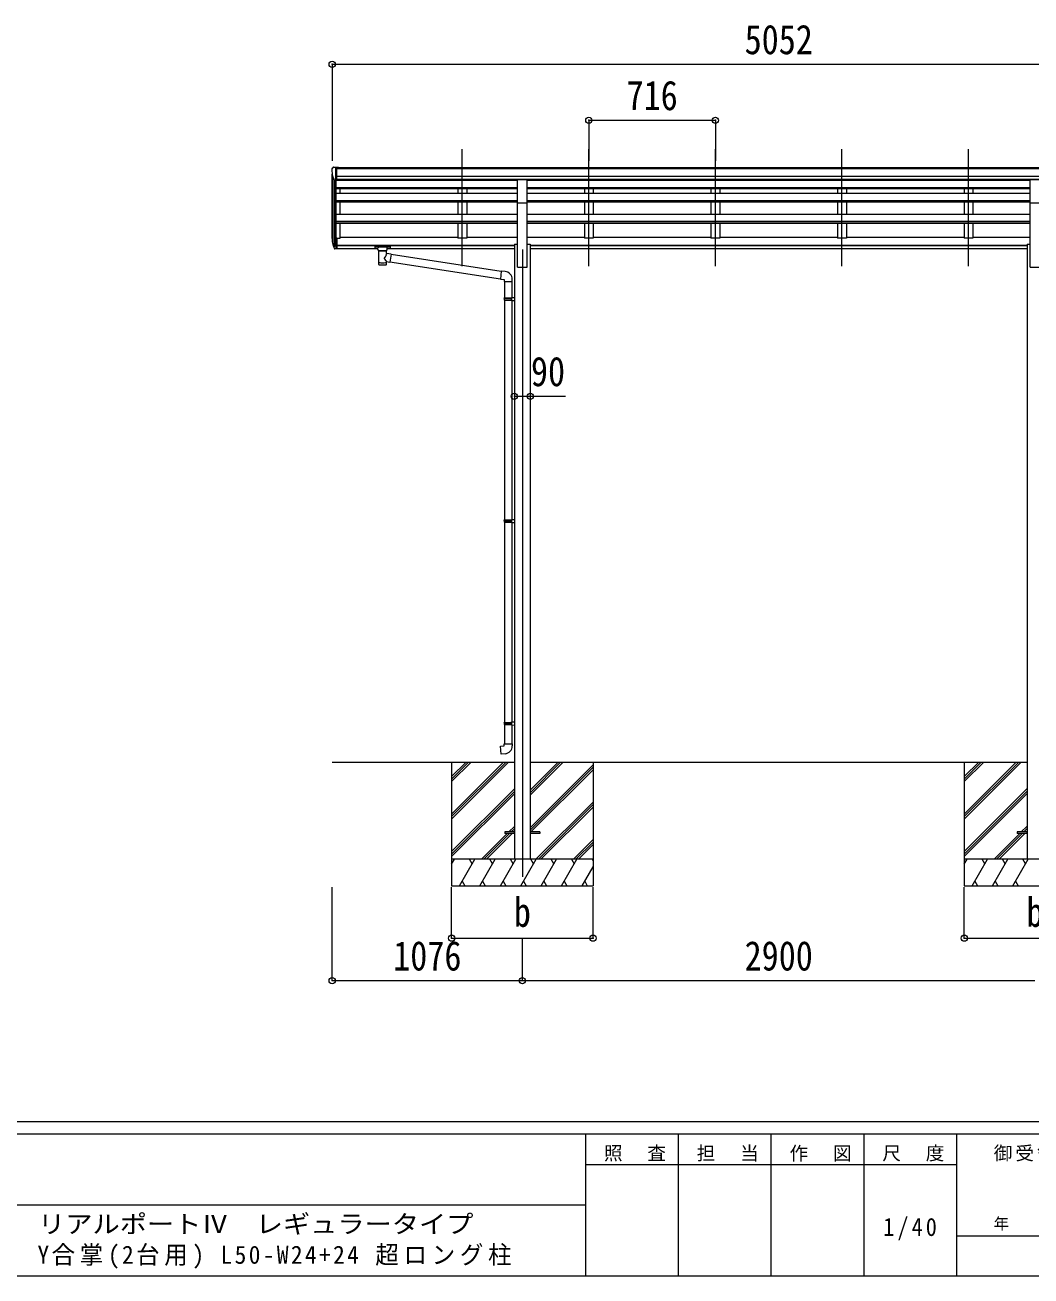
# Model space of a CAD drawing. Units: millimetres at full size. Extents: x -9783 to 33612, y -6828 to 13249.
# Drawn here: x 35 to 5727, y -6828 to 250 of the extents above; entities that cross this region are included whole.
import ezdxf
from ezdxf.enums import TextEntityAlignment as Align

# ---------------------------------------------------------------- set-up
doc = ezdxf.new("R2010")
doc.units = ezdxf.units.MM
doc.header["$LTSCALE"] = 35
doc.header["$PDMODE"] = 32
doc.header["$PDSIZE"] = 35
for name, color, linetype, lineweight in [('0-0_0', 7, 'Continuous', 9), ('0-1_本体', 4, 'Continuous', 9), ('0-2_部品', 7, 'Continuous', 9), ('0-8_PARTS2', 2, 'Continuous', 9), ('0-A_寸法', 6, 'Continuous', 9), ('F-0_240', 7, 'Continuous', 9)]:
    doc.layers.add(name, color=color, linetype=linetype, lineweight=lineweight)
doc.styles.add('ＭＳ ゴシック', font='')
doc.styles.get('ＭＳ ゴシック').set_extended_font_data('MS Gothic')

msp = doc.modelspace()

# ---------------------------------------------------------------- linework, layer by layer
at = {"layer": '0-0_0'}
for p, q in [((1773.05, -3920.32), (2803.85, -3920.32)), ((2449.05, -3920.32), (2449.05, -4620.32)), ((2449.05, -4214.5), (2743.23, -3920.32)), ((2449.05, -4228.64), (2757.37, -3920.32)), ((2449.05, -4242.79), (2771.51, -3920.32)), ((2449.05, -4030.65), (2559.38, -3920.32)), ((2449.05, -4016.51), (2545.24, -3920.32)), ((2449.05, -4002.37), (2531.09, -3920.32)), ((2894.25, -3920.32), (5703.85, -3920.32)), ((2894.25, -4105.95), (3079.88, -3920.32)), ((2894.25, -4091.81), (3065.74, -3920.32)), ((2894.25, -4077.67), (3051.59, -3920.32)), ((2894.25, -4289.8), (3249.05, -3935)), ((2894.25, -4303.94), (3249.05, -3949.15)), ((2896.51, -4315.82), (3249.05, -3963.29)), ((3249.05, -3920.32), (3249.05, -4620.32)), ((5349.05, -3920.32), (5349.05, -4620.32)), ((5349.05, -4214.5), (5643.23, -3920.32)), ((5349.05, -4228.64), (5657.37, -3920.32)), ((5349.05, -4242.79), (5671.51, -3920.32)), ((5349.05, -4030.65), (5459.38, -3920.32)), ((5349.05, -4016.51), (5445.24, -3920.32)), ((5349.05, -4002.37), (5431.09, -3920.32)), ((2449.05, -4426.63), (2803.85, -4071.84)), ((2449.05, -4440.77), (2803.85, -4085.98)), ((2449.05, -4454.92), (2803.85, -4100.12)), ((5349.05, -4426.63), (5703.85, -4071.84)), ((5349.05, -4440.77), (5703.85, -4085.98)), ((5349.05, -4454.92), (5703.85, -4100.12)), ((2925.86, -4470.32), (3249.05, -4147.13)), ((2940, -4470.32), (3249.05, -4161.28)), ((2954.14, -4470.32), (3249.05, -4175.42)), ((2771.99, -4315.82), (2803.85, -4283.97)), ((2786.13, -4315.82), (2803.85, -4298.11)), ((2800.27, -4315.82), (2803.85, -4312.25)), ((5671.99, -4315.82), (5703.85, -4283.97)), ((5686.13, -4315.82), (5703.85, -4298.11)), ((5700.27, -4315.82), (5703.85, -4312.25)), ((2617.49, -4470.32), (2762.99, -4324.82)), ((2631.63, -4470.32), (2777.13, -4324.82)), ((2645.77, -4470.32), (2791.27, -4324.82)), ((3137.99, -4470.32), (3249.05, -4359.27)), ((3152.13, -4470.32), (3249.05, -4373.41)), ((3166.27, -4470.32), (3249.05, -4387.55)), ((5517.49, -4470.32), (5662.99, -4324.82)), ((5531.63, -4470.32), (5677.13, -4324.82)), ((5545.77, -4470.32), (5691.27, -4324.82)), ((3249.05, -4470.32), (2449.05, -4470.32)), ((2449.05, -4497.83), (2464.93, -4470.32)), ((2493.79, -4620.32), (2580.4, -4470.32)), ((2565.4, -4496.3), (2550.4, -4470.32)), ((2609.26, -4620.32), (2695.87, -4470.32)), ((2680.87, -4496.31), (2665.86, -4470.32)), ((2724.73, -4620.32), (2811.34, -4470.32)), ((2796.34, -4496.31), (2781.33, -4470.32)), ((2840.2, -4620.32), (2926.81, -4470.32)), ((2911.81, -4496.31), (2896.8, -4470.32)), ((2955.67, -4620.32), (3042.28, -4470.32)), ((3027.28, -4496.3), (3012.28, -4470.32)), ((3071.14, -4620.32), (3157.75, -4470.32)), ((3127.75, -4470.32), (3142.75, -4496.3)), ((3186.61, -4620.32), (3249.05, -4512.19)), ((3243.22, -4470.32), (3249.05, -4480.42)), ((6149.05, -4470.32), (5349.05, -4470.32)), ((5349.05, -4497.83), (5364.93, -4470.32)), ((5393.79, -4620.32), (5480.4, -4470.32)), ((5465.4, -4496.3), (5450.4, -4470.32)), ((5509.26, -4620.32), (5595.87, -4470.32)), ((5580.87, -4496.31), (5565.86, -4470.32)), ((5624.73, -4620.32), (5711.34, -4470.32)), ((5696.34, -4496.31), (5681.33, -4470.32)), ((2508.79, -4594.34), (2523.79, -4620.32)), ((2624.26, -4594.34), (2639.26, -4620.32)), ((2739.73, -4594.34), (2754.73, -4620.32)), ((2855.2, -4594.34), (2870.2, -4620.32)), ((2970.67, -4594.34), (2985.67, -4620.32)), ((3086.14, -4594.34), (3101.14, -4620.32)), ((3201.61, -4594.34), (3216.61, -4620.32)), ((5408.79, -4594.34), (5423.79, -4620.32)), ((5524.26, -4594.34), (5539.26, -4620.32)), ((5639.73, -4594.34), (5654.73, -4620.32)), ((2449.05, -4620.32), (3249.05, -4620.32)), ((5349.05, -4620.32), (6149.05, -4620.32))]:
    msp.add_line(p, q, dxfattribs=at)
at = {"layer": '0-1_本体'}
for p, q in [((1799.55, -556.2), (6798.55, -556.2)), ((1799.55, -561.55), (6798.55, -561.55)), ((1773.05, -957.2), (1773.05, -592.95)), ((1777.33, -611.75), (1777.33, -981.46)), ((1787.05, -627.11), (1787.05, -999.46)), ((1793.05, -627.58), (1793.05, -955.03)), ((1793.05, -627.59), (2821.55, -627.59)), ((1799.55, -605.08), (6798.55, -605.08)), ((1799.55, -622.75), (6798.55, -622.75)), ((2821.55, -625.12), (1799.55, -625.12)), ((2484.05, -625.12), (2484.05, -627.59)), ((2534.05, -625.12), (2534.05, -627.59)), ((2876.55, -625.12), (5721.55, -625.12)), ((2876.55, -627.59), (5721.55, -627.59)), ((3200.05, -625.12), (3200.05, -627.59)), ((3250.05, -625.12), (3250.05, -627.59)), ((3916.05, -625.12), (3916.05, -627.59)), ((3966.05, -625.12), (3966.05, -627.59)), ((4632.05, -625.12), (4632.05, -627.59)), ((4682.05, -625.12), (4682.05, -627.59)), ((5348.05, -625.12), (5348.05, -627.59)), ((5398.05, -625.12), (5398.05, -627.59)), ((1793.05, -669.78), (2821.55, -669.78)), ((1793.05, -671.18), (2821.55, -671.18)), ((1793.05, -674.87), (2821.55, -674.87)), ((1793.05, -702.12), (2821.55, -702.12)), ((1818.05, -702.12), (1818.05, -674.87)), ((2484.05, -674.87), (2484.05, -702.12)), ((2534.05, -674.87), (2534.05, -702.12)), ((2876.55, -669.78), (5721.55, -669.78)), ((2876.55, -671.18), (5721.55, -671.18)), ((2876.55, -674.87), (5721.55, -674.87)), ((2876.55, -702.12), (5721.55, -702.12)), ((3200.05, -674.87), (3200.05, -702.12)), ((3250.05, -674.87), (3250.05, -702.12)), ((3916.05, -674.87), (3916.05, -702.12)), ((3966.05, -674.87), (3966.05, -702.12)), ((4632.05, -674.87), (4632.05, -702.12)), ((4682.05, -674.87), (4682.05, -702.12)), ((5348.05, -674.87), (5348.05, -702.12)), ((5398.05, -674.87), (5398.05, -702.12)), ((1793.05, -742.84), (2821.55, -742.84)), ((1793.05, -744.33), (2821.55, -744.33)), ((1793.05, -751.14), (2821.55, -751.14)), ((1818.05, -820.63), (1818.05, -751.14)), ((2484.05, -751.14), (2484.05, -820.63)), ((2534.05, -751.14), (2534.05, -820.63)), ((2821.55, -1120.32), (2821.55, -756.38)), ((2876.55, -742.84), (5721.55, -742.84)), ((2876.55, -744.33), (5721.55, -744.33)), ((2876.55, -751.14), (5721.55, -751.14)), ((2876.55, -1120.32), (2876.55, -756.38)), ((3200.05, -751.14), (3200.05, -820.63)), ((3250.05, -751.14), (3250.05, -820.63)), ((3916.05, -751.14), (3916.05, -820.63)), ((3966.05, -751.14), (3966.05, -820.63)), ((4632.05, -751.14), (4632.05, -820.63)), ((4682.05, -751.14), (4682.05, -820.63)), ((5348.05, -751.14), (5348.05, -820.63)), ((5398.05, -751.14), (5398.05, -820.63)), ((5721.55, -1120.32), (5721.55, -756.38)), ((1793.05, -820.63), (2821.55, -820.63)), ((2876.55, -820.63), (5721.55, -820.63)), ((1793.05, -859.94), (2821.55, -859.94)), ((1793.05, -861.42), (2821.55, -861.42)), ((1793.05, -870.9), (2821.55, -870.9)), ((1818.05, -955.86), (1818.05, -870.9)), ((2484.05, -870.9), (2484.05, -955.86)), ((2876.55, -859.94), (5721.55, -859.94)), ((2876.55, -861.42), (5721.55, -861.42)), ((2876.55, -870.9), (5721.55, -870.9)), ((3200.05, -870.9), (3200.05, -955.86)), ((3916.05, -870.9), (3916.05, -955.86)), ((4632.05, -870.9), (4632.05, -955.86)), ((5348.05, -870.9), (5348.05, -955.86)), ((1799.55, -955.86), (1818.05, -955.86)), ((1818.05, -951.06), (2484.05, -951.06)), ((2534.05, -951.06), (2821.55, -951.06)), ((2804.05, -990.32), (2821.55, -990.32)), ((2804.05, -990.32), (2804.05, -4470.32)), ((2876.55, -951.06), (3200.05, -951.06)), ((2876.55, -990.32), (2894.05, -990.32)), ((2894.05, -990.32), (2894.05, -4470.32)), ((3250.05, -951.06), (3916.05, -951.06)), ((3966.05, -951.06), (4632.05, -951.06)), ((4682.05, -951.06), (5348.05, -951.06)), ((5398.05, -951.06), (5721.55, -951.06)), ((5704.05, -990.32), (5721.55, -990.32)), ((5704.05, -990.32), (5704.05, -4470.32)), ((1799.55, -995.36), (2804.05, -995.36)), ((1799.55, -996.74), (2804.05, -996.74)), ((1799.55, -1013.92), (2031.05, -1013.92)), ((2085.05, -1013.92), (2804.05, -1013.92)), ((2894.05, -995.36), (5704.05, -995.36)), ((2894.05, -996.74), (5704.05, -996.74)), ((2894.05, -1013.92), (5704.05, -1013.92)), ((2821.55, -1120.32), (2876.55, -1120.32)), ((5721.55, -1120.32), (5776.55, -1120.32))]:
    msp.add_line(p, q, dxfattribs=at)
for points in [[(2534.05, -870.9), (2534.05, -955.86), (2484.05, -955.86)], [(3250.05, -870.9), (3250.05, -955.86), (3200.05, -955.86)], [(3966.05, -870.9), (3966.05, -955.86), (3916.05, -955.86)], [(4682.05, -870.9), (4682.05, -955.86), (4632.05, -955.86)], [(5398.05, -870.9), (5398.05, -955.86), (5348.05, -955.86)]]:
    msp.add_lwpolyline(points, dxfattribs=at)
at = {"layer": '0-2_部品'}
for p, q in [((1771.05, -563.97), (1771.05, -564.6)), ((1777.96, -555.17), (1773.89, -560.97)), ((1781.05, -554.6), (1778.72, -554.74)), ((1781.05, -554.6), (1799.55, -554.6)), ((1793.05, -627.58), (1793.05, -554.6)), ((1799.55, -554.6), (1809.55, -554.69)), ((1799.55, -626.58), (1799.55, -554.6)), ((1809.55, -556.2), (1809.55, -554.69)), ((1785.42, -625.77), (1776.15, -609.71)), ((1793.05, -627.58), (1787.84, -627.27)), ((1799.55, -626.58), (1793.05, -626.58)), ((2821.55, -624.47), (2876.55, -624.47)), ((2821.55, -756.54), (2821.55, -624.47)), ((2876.55, -756.54), (2876.55, -624.47)), ((5721.55, -624.47), (5776.55, -624.47)), ((5721.55, -756.54), (5721.55, -624.47)), ((2821.55, -756.54), (2876.55, -756.54)), ((5721.55, -756.54), (5776.55, -756.54)), ((1775.44, -981.07), (1785.6, -1000.24)), ((1786.61, -998.99), (1776.86, -980.57)), ((1793.05, -955.03), (1793.05, -1016.91)), ((1799.55, -955.03), (1793.05, -955.03)), ((1799.55, -955.03), (1799.55, -1016.09)), ((1778.03, -997.92), (1785.6, -1015.41)), ((1793.05, -999.74), (1787.91, -999.74)), ((1793.05, -1001.74), (1788.2, -1001.74)), ((1793.05, -1016.91), (1788.2, -1016.91)), ((1799.55, -993.34), (1793.05, -993.34)), ((1799.55, -998.74), (1793.05, -998.74)), ((1799.55, -1016.09), (1793.05, -1016.09)), ((2014.55, -1001.8), (2014.55, -1012.56)), ((2014.55, -1002), (2014.55, -1003.54)), ((2016.55, -1001.14), (2099.55, -1001.14)), ((2016.55, -1003.32), (2099.55, -1003.32)), ((2016.55, -1013.23), (2031.05, -1013.23)), ((2031.05, -1020.04), (2031.05, -1009.76)), ((2035.15, -1024.54), (2035.13, -1104.83)), ((2080.95, -1042.11), (2080.95, -1024.52)), ((2106.17, -1046.02), (2080.95, -1042.1)), ((2085.05, -1020.04), (2085.05, -1009.76)), ((2085.05, -1013.23), (2099.55, -1013.23)), ((2106.17, -1046.02), (2099.15, -1091.27)), ((2101.55, -1001.8), (2101.55, -1012.56)), ((2106.17, -1046.02), (2730.13, -1142.81)), ((2080.96, -1104.83), (2080.95, -1088.2)), ((2080.95, -1088.45), (2099.15, -1091.27)), ((2726.12, -1188.64), (2099.15, -1091.27)), ((2750.97, -1144.64), (2730.13, -1142.81)), ((2746.05, -1200.38), (2792.05, -1200.38)), ((2748.05, -1200.38), (2748.05, -1294.38)), ((2790.05, -1200.38), (2790.05, -1291.82)), ((2792.05, -1200.38), (2792.05, -1189.46)), ((2746.05, -1296.38), (2747.05, -1294.38)), ((2746.05, -1296.38), (2790.05, -1296.38)), ((2746.05, -1296.38), (2746.05, -1304.38)), ((2746.05, -1304.38), (2790.05, -1304.38)), ((2746.05, -1304.38), (2747.05, -1306.38)), ((2747.05, -1294.38), (2790.05, -1294.38)), ((2747.05, -1306.38), (2790.05, -1306.38)), ((2748.05, -1306.38), (2748.05, -2550.57)), ((2785.57, -1296.38), (2785.14, -1294.38)), ((2788.05, -1291.88), (2804.05, -1291.41)), ((2788.05, -1293.88), (2788.05, -1291.88)), ((2788.05, -1293.88), (2790.05, -1293.88)), ((2788.05, -1308.88), (2788.05, -1306.88)), ((2788.05, -1308.88), (2804.05, -1309.35)), ((2790.05, -1308.94), (2790.05, -2548.01)), ((2804.05, -1291.41), (2804.05, -1309.35)), ((2788.05, -2548.07), (2804.05, -2547.6)), ((2788.05, -2550.07), (2788.05, -2548.07)), ((2804.05, -2547.6), (2804.05, -2565.54)), ((2746.05, -2552.57), (2747.05, -2550.57)), ((2746.05, -2552.57), (2790.05, -2552.57)), ((2746.05, -2552.57), (2746.05, -2560.57)), ((2746.05, -2560.57), (2790.05, -2560.57)), ((2746.05, -2560.57), (2747.05, -2562.57)), ((2747.05, -2550.57), (2790.05, -2550.57)), ((2747.05, -2562.57), (2790.05, -2562.57)), ((2748.05, -2562.57), (2748.05, -3695.73)), ((2785.57, -2552.57), (2785.14, -2550.57)), ((2788.05, -2550.07), (2790.05, -2550.07)), ((2788.05, -2565.07), (2788.05, -2563.07)), ((2788.05, -2565.07), (2804.05, -2565.54)), ((2790.05, -2565.13), (2790.05, -3693.17)), ((2746.05, -3697.73), (2747.05, -3695.73)), ((2746.05, -3697.73), (2790.05, -3697.73)), ((2746.05, -3697.73), (2746.05, -3705.73)), ((2746.05, -3705.73), (2790.05, -3705.73)), ((2746.05, -3705.73), (2747.05, -3707.73)), ((2747.05, -3695.73), (2790.05, -3695.73)), ((2747.05, -3707.73), (2790.05, -3707.73)), ((2748.05, -3707.73), (2748.05, -3817.73)), ((2785.57, -3697.73), (2785.14, -3695.73)), ((2788.05, -3693.23), (2804.05, -3692.76)), ((2788.05, -3695.23), (2788.05, -3693.23)), ((2788.05, -3695.23), (2790.05, -3695.23)), ((2788.05, -3710.23), (2788.05, -3708.23)), ((2788.05, -3710.23), (2804.05, -3710.7)), ((2790.05, -3710.29), (2790.05, -3817.73)), ((2804.05, -3692.76), (2804.05, -3710.7)), ((2746.05, -3817.73), (2792.05, -3817.73)), ((2746.05, -3827.73), (2746.05, -3817.73)), ((2792.05, -3817.73), (2792.05, -3828.65))]:
    msp.add_line(p, q, dxfattribs=at)
at = {"layer": '0-2_部品', "color": 4}
for p, q in [((2749.25, -4315.82), (2749.25, -4324.82)), ((2804.05, -4315.82), (2749.25, -4315.82)), ((2948.85, -4315.82), (2894.05, -4315.82)), ((5649.25, -4315.82), (5649.25, -4324.82)), ((5704.05, -4315.82), (5649.25, -4315.82)), ((2804.05, -4324.82), (2749.25, -4324.82)), ((5704.05, -4324.82), (5649.25, -4324.82))]:
    msp.add_line(p, q, dxfattribs=at)
at = {"layer": '0-2_部品'}
for points in [[(2014.55, -1001.8), (2014.59, -1001.61), (2014.67, -1001.47), (2014.77, -1001.38), (2014.87, -1001.32), (2014.99, -1001.27), (2015.28, -1001.21), (2015.77, -1001.16), (2016.31, -1001.14), (2016.55, -1001.14)], [(2014.55, -1012.56), (2014.59, -1012.76), (2014.67, -1012.9), (2014.77, -1012.99), (2014.87, -1013.05), (2014.99, -1013.1), (2015.28, -1013.16), (2015.77, -1013.2), (2016.31, -1013.23), (2016.55, -1013.23)], [(2031.09, -1019.98), (2031.06, -1020.33), (2031.31, -1021.29), (2031.83, -1022.17), (2032.63, -1023.01), (2033.75, -1023.81), (2035.15, -1024.54)], [(2080.95, -1024.52), (2081.18, -1024.43), (2082.54, -1023.69), (2083.65, -1022.85), (2084.41, -1021.98), (2084.87, -1021.08), (2085.04, -1020.2)], [(2099.55, -1001.14), (2099.9, -1001.14), (2100.43, -1001.17), (2100.88, -1001.22), (2101.18, -1001.3), (2101.35, -1001.4), (2101.47, -1001.53), (2101.54, -1001.71), (2101.55, -1001.8)], [(2099.55, -1013.23), (2099.9, -1013.22), (2100.43, -1013.2), (2100.88, -1013.15), (2101.18, -1013.07), (2101.35, -1012.97), (2101.47, -1012.83), (2101.54, -1012.65), (2101.55, -1012.56)], [(2730.13, -1142.81), (2726.12, -1188.64), (2746.05, -1190.38), (2746.05, -1200.38)], [(2785.57, -1296.38), (2785.57, -1304.38), (2785.14, -1306.38)], [(2788.05, -1306.88), (2790.05, -1306.88), (2790.05, -1293.88)], [(2785.57, -2552.57), (2785.57, -2560.57), (2785.14, -2562.57)], [(2788.05, -2563.07), (2790.05, -2563.07), (2790.05, -2550.07)], [(2785.57, -3697.73), (2785.57, -3705.73), (2785.14, -3707.73)], [(2788.05, -3708.23), (2790.05, -3708.23), (2790.05, -3695.23)], [(2750.97, -3873.47), (2730.13, -3875.3), (2726.12, -3829.47), (2746.05, -3827.73)]]:
    msp.add_lwpolyline(points, dxfattribs=at)
at = {"layer": '0-2_部品', "color": 4}
msp.add_lwpolyline([(2948.85, -4315.82), (2948.85, -4324.82), (2894.05, -4324.82)], dxfattribs=at)
at = {"layer": '0-2_部品'}
for centre, radius, start, end in [((1774.05, -563.97), 3, 93, 180), ((1973.05, -564.6), 202, 180, 192.90261), ((1778.78, -555.74), 1, 93.5, 145), ((1788.02, -624.27), 3, 210, 266.5), ((1861.71, -958.9), 89.07, 174.49576, 194.41188), ((1861, -954.62), 88.05, 177.22392, 197.21071), ((1906.27, -961.85), 133.22, 183.27987, 195.71302), ((1788.2, -998.74), 3, 210, 270), ((1788.2, -1013.91), 3, 210, 270), ((1787.91, -998.24), 1.5, 210, 270), ((2747.05, -1189.46), 45, 0, 85), ((2747.05, -3828.65), 45, 275, 0)]:
    msp.add_arc(centre, radius, start, end, dxfattribs=at)
for centre, major_axis, ratio, start_param, end_param in [((2016.55, -1003.54), (2, 0), 0.109601, 1.5707963, 3.1415927), ((2058.05, -1009.76), (27, 0), 0.122176, 6.2831853, 9.424778), ((2058.06, -1024.99), (-22.91, 0.42), 0.072511, 0.0008029, 1.5715993), ((2058.06, -1026.61), (-22.91, 0.42), 0.072511, 0.0008029, 1.5715993), ((2058.04, -1024.99), (22.92, 0.42), 0.07247, 4.71158, 6.2823764), ((2058.04, -1026.61), (22.92, 0.42), 0.07247, 4.71158, 6.2823764), ((2058.05, -1068.65), (-22.81, -26.62), 0.234429, 1.6855472, 3.1268519), ((2069.05, -1020.04), (16, 0), 0.361356, 6.2636979, 6.2831853), ((2099.55, -1003.54), (2, 0), 0.109601, 0, 1.5707963), ((2058.05, -1104.83), (22.92, 0), 0.101955, 3.1415499, 6.2833984), ((2058.05, -1092.39), (22.91, 0), 0.122865, 3.1415927, 6.2831853), ((2060.6, -1066), (20.32, -22.25), 0.045535, 0.0389954, 1.3075346)]:
    msp.add_ellipse(centre, major_axis=major_axis, ratio=ratio, start_param=start_param, end_param=end_param, dxfattribs=at)
at = {"layer": '0-8_PARTS2'}
for p, q in [((2509.05, -1114.12), (2509.05, -451.59)), ((3225.05, -1114.12), (3225.05, -451.59)), ((3941.05, -1114.12), (3941.05, -451.59)), ((4657.05, -1114.12), (4657.05, -451.59)), ((5373.05, -1114.12), (5373.05, -451.59)), ((2849.05, -1020.32), (2849.05, -4570.32))]:
    msp.add_line(p, q, dxfattribs=at)
at = {"layer": '0-A_寸法'}
for p, q in [((1773.05, 28.03), (1773.05, -517.59)), ((1773.05, 28.03), (6825.05, 28.03)), ((3225.05, -288.58), (3225.05, -517.59)), ((3225.05, -288.58), (3941.05, -288.58)), ((3941.05, -288.58), (3941.05, -517.59)), ((2804.05, -1850.51), (2894.05, -1850.51)), ((2894.05, -1850.51), (3094.05, -1850.51)), ((1773.05, -5156.69), (1773.05, -4627.74)), ((2449.05, -4916.71), (2449.05, -4627.74)), ((3249.05, -4916.71), (3249.05, -4627.74)), ((5349.05, -4916.71), (5349.05, -4627.74)), ((2449.05, -4916.71), (3249.05, -4916.71)), ((2849.05, -5156.69), (2849.05, -4916.71)), ((5349.05, -4916.71), (6149.05, -4916.71)), ((1773.05, -5156.69), (2849.05, -5156.69)), ((2849.05, -5156.69), (5749.05, -5156.69))]:
    msp.add_line(p, q, dxfattribs=at)
for p in [(1773.05, 28.03), (3225.05, -288.58), (3941.05, -288.58), (2804.05, -1850.51), (2894.05, -1850.51), (2449.05, -4916.71), (3249.05, -4916.71), (5349.05, -4916.71), (1773.05, -5156.69), (2849.05, -5156.69)]:
    msp.add_point(p, dxfattribs=at)
at = {"layer": 'F-0_240', "color": 5}
for p, q in [((-9783.03, -5953.1), (9396.97, -5953.1)), ((-9783.03, -6023.1), (6285.75, -6023.1)), ((3205.75, -6023.1), (3205.75, -6828.1)), ((3730.75, -6023.1), (3730.75, -6828.1)), ((4255.75, -6023.1), (4255.75, -6828.1)), ((4780.75, -6023.1), (4780.75, -6828.1)), ((5305.75, -6023.1), (5305.75, -6828.1)), ((3205.75, -6198.1), (5305.75, -6198.1)), ((-3969.25, -6425.6), (3205.75, -6425.6)), ((5305.75, -6600.6), (6285.75, -6600.6)), ((-9783.03, -6828.1), (9396.97, -6828.1))]:
    msp.add_line(p, q, dxfattribs=at)

# ---------------------------------------------------------------- texts
at = {"layer": '0-A_寸法', "color": 7, "style": 'ＭＳ ゴシック', "width": 0.85}
for s, p in [('5052', (4106.55, 35.03)), ('716', (3438.67, -281.58)), ('90', (2897.8, -1843.51)), ('b', (2800.92, -4902.34)), ('b', (5700.92, -4902.34)), ('1076', (2118.55, -5149.69)), ('2900', (4106.55, -5149.69))]:
    msp.add_text(s, height=166.8, dxfattribs=at).set_placement(p, align=Align.BOTTOM_LEFT)
at = {"layer": 'F-0_240', "style": 'ＭＳ ゴシック', "width": 1.1}
msp.add_text('リアルポートⅣ\u3000レギュラータイプ', height=102.6, dxfattribs=at).set_placement((109.35, -6616.22), align=Align.BOTTOM_LEFT)
at = {"layer": 'F-0_240', "style": 'ＭＳ ゴシック'}
msp.add_text('年\u3000\u3000月\u3000\u3000日', height=64.15, dxfattribs=at).set_placement((5515.76, -6583.1), align=Align.BOTTOM_LEFT)
at = {"layer": 'F-0_240', "attachment_point": 7, "style": 'ＭＳ ゴシック'}
for s, insert, char_height in [('\\T1.17;照\u3000査', (3310.76, -6180.6), 76.98), ('\\T1.17;担\u3000当', (3835.76, -6180.6), 76.98), ('\\T1.17;作\u3000図', (4360.75, -6180.6), 76.98), ('\\T1.17;尺\u3000度', (4885.76, -6180.6), 76.98), ('\\T1.17;御受領印', (5515.75, -6180.6), 76.98), ('\\T1.28;\\W0.9;1/40', (4890.13, -6626.85), 102.6), ('\\T1.2;\\W0.95;Y合掌(2台用)\\~L50-W24+24\\~超ロング柱', (105.77, -6786.55), 102.6)]:
    msp.add_mtext(s, dxfattribs=dict(at, insert=insert, char_height=char_height))

doc.saveas('drawing.dxf')
